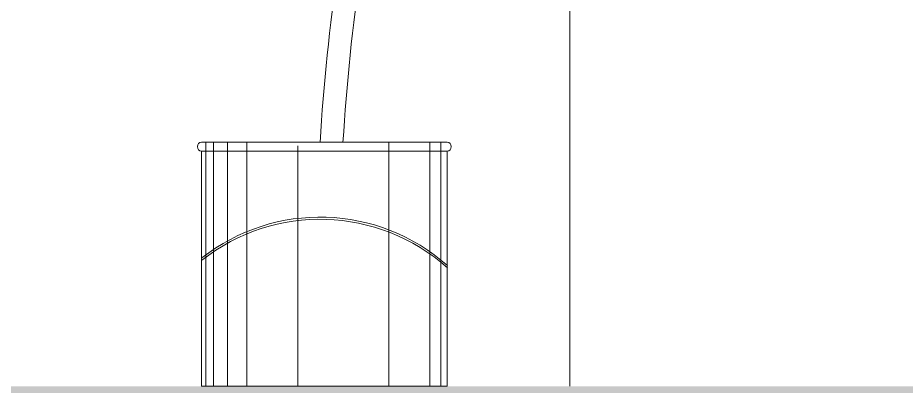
# Model space of a CAD drawing. Header units: millimetres. Extents: x -213 to 151, y -74 to 135.
# Drawn here: x 79.075 to 79.833, y -61.347 to -61.033 of the extents above; entities that cross this region are included whole.
import ezdxf

# ---------------------------------------------------------------- set-up
doc = ezdxf.new("R2010")
doc.units = ezdxf.units.MM
doc.header["$LTSCALE"] = 15

# ---------------------------------------------------------------- blocks, each defined once
blk = doc.blocks.new('sf')
at = {"color": 43, "lineweight": 5}
for p, q in [((17714.8, 470560.5), (18114.8, 470560.5)), ((17725.4, 470162.6), (17725.4, 470560.5)), ((17743, 470162.6), (17743, 470560.5)), ((17810, 470162.6), (17810, 470560.5)), ((17958.1, 470162.6), (17958.1, 470554.5)), ((18041, 470162.6), (18041, 470560.5)), ((18072.7, 470162.6), (18072.7, 470560.5)), ((18095.6, 470162.6), (18095.6, 470560.5)), ((18107.9, 470162.6), (18107.9, 470560.5)), ((17714.8, 470162.6), (17714.8, 470545.5)), ((17714.8, 470545.5), (18114.8, 470545.5)), ((18114.8, 470545.5), (18114.8, 470162.6)), ((18114.8, 470162.6), (17714.8, 470162.6))]:
    blk.add_line(p, q, dxfattribs=at)
for centre, radius, start, end in [((14315, 470338.5), 3576.4, 3.5464, 8.1291), ((14352.4, 470338.5), 3576.4, 3.5464, 8.1291), ((17715.7, 470553), 7.55, 96.4136, 263.5864), ((18114, 470553), 7.55, 276.4136, 83.5864), ((17921.9, 470126.5), 311.7, 51.8364, 131.7408), ((17921.9, 470122.9), 311.7, 51.8364, 131.7408)]:
    blk.add_arc(centre, radius, start, end, dxfattribs=at)

msp = doc.modelspace()

# ---------------------------------------------------------------- hatches: boundary and pattern name
at = {"linetype": 'Continuous', "lineweight": 13}
h = msp.add_hatch(color=256, dxfattribs=at)
h.dxf.hatch_style = 1
h.paths.add_polyline_path([(69.26632, -61.34729), (69.26632, -61.44729), (100.86632, -61.44729), (100.86632, -61.54729), (100.86632, -61.34729)])

# ---------------------------------------------------------------- linework, layer by layer
msp.add_lwpolyline([(79.54632, -61.34729), (79.54632, -58.64729)], dxfattribs=at)

# ---------------------------------------------------------------- block references
at = {"lineweight": 5, "xscale": -0.0005240255359560251, "yscale": 0.0005240255359560251, "zscale": 0.0005240255359560251}
msp.add_blockref('sf', (88.72473, -307.72448), dxfattribs=at)

doc.saveas('drawing.dxf')
